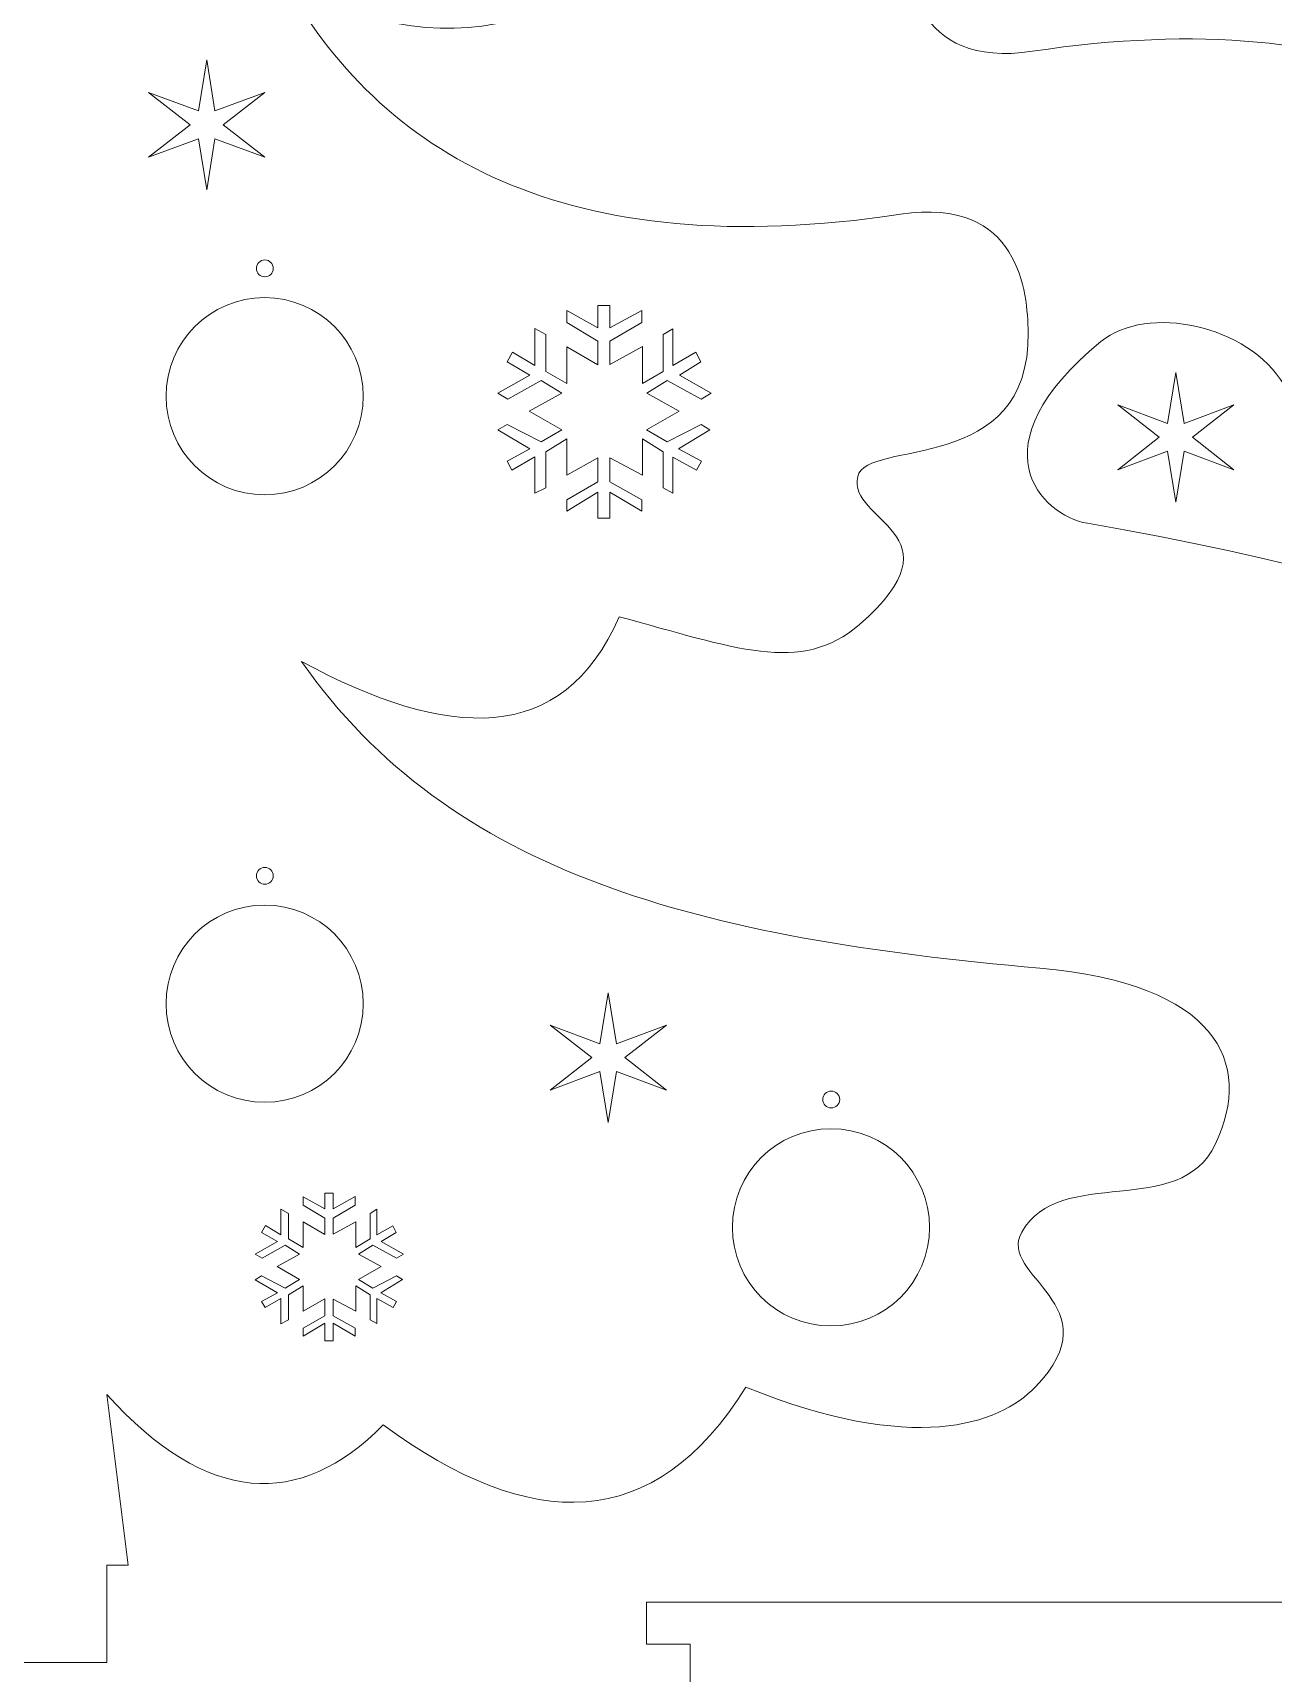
# Model space of a CAD drawing. Header units: centimetres. Extents: x -35.5 to 35.5, y -33.3 to 33.3.
# Drawn here: x -8.17 to 8.87, y -8.95 to 13.59 of the extents above; entities that cross this region are included whole.
import ezdxf

# ---------------------------------------------------------------- set-up
doc = ezdxf.new("R2010")
doc.units = ezdxf.units.CM
doc.header["$MEASUREMENT"] = 0
doc.layers.add('layer 1', color=7, linetype='Continuous')

msp = doc.modelspace()

# ---------------------------------------------------------------- linework, layer by layer
at = {"layer": 'layer 1', "lineweight": 9}
for points, knots in [([(-8.69996, 33.31105), (-9.57356, 33.23839), (-9.96072, 31.7148), (-12.21695, 30.66062), (-12.21695, 30.66062), (-13.72452, 29.95626), (-12.08477, 29.63667), (-11.72849, 29.60692), (-11.72849, 29.60692), (-11.51468, 29.13203), (-13.69064, 28.39256), (-14.57783, 27.45679), (-14.57783, 27.45679), (-15.3133, 26.68103), (-13.2985, 26.4383), (-11.37855, 27.23489), (-11.37855, 27.23489), (-12.06178, 26.28279), (-13.6937, 25.3876), (-16.85781, 24.34451), (-16.85781, 24.34451), (-17.7408, 24.05342), (-17.64141, 23.4406), (-17.26465, 23.10604), (-17.26465, 23.10604), (-16.64942, 22.55975), (-15.63923, 23.19879), (-15.51834, 23.06344), (-15.51834, 23.06344), (-15.36679, 22.89377), (-16.26437, 22.00707), (-15.51834, 21.62882), (-15.51834, 21.62882), (-14.97629, 21.35398), (-14.39222, 21.66757), (-13.86027, 22.13812), (-13.86027, 22.13812), (-13.78771, 21.6329), (-13.57903, 21.33942), (-13.26817, 21.20495), (-13.26817, 21.20495), (-12.86534, 21.03068), (-12.29083, 21.12337), (-11.61854, 21.3682), (-11.61854, 21.3682), (-12.05392, 19.90109), (-14.9346, 18.52488), (-20.39752, 17.57824), (-20.39752, 17.57824), (-21.03886, 17.4671), (-21.96695, 16.51546), (-20.2111, 15.08079), (-20.2111, 15.08079), (-19.57587, 14.56177), (-18.18689, 14.84742), (-17.69425, 15.67707), (-17.69425, 15.67707), (-17.24301, 13.62761), (-14.68004, 13.02159), (-12.64697, 14.35763), (-12.64697, 14.35763), (-13.99976, 11.91087), (-16.53834, 10.3979), (-21.15041, 11.09197), (-21.15041, 11.09197), (-22.79702, 11.33977), (-22.89712, 10.00709), (-22.9055, 9.46937), (-22.9055, 9.46937), (-22.93641, 7.48972), (-20.68618, 8.01312), (-20.56264, 7.48916), (-20.56264, 7.48916), (-20.41535, 6.86454), (-22.02846, 6.7159), (-20.58888, 5.45652), (-20.58888, 5.45652), (-19.78914, 4.75688), (-18.85519, 5.14032), (-17.28526, 5.56123), (-17.28526, 5.56123), (-16.50813, 3.77522), (-14.92701, 3.86512), (-12.92067, 4.94715), (-12.92067, 4.94715), (-14.96243, 2.01689), (-18.40334, 1.14219), (-23.06791, 0.73301), (-23.06791, 0.73301), (-25.49288, 0.5203), (-26.00866, -0.56034), (-25.48154, -1.68145), (-25.48154, -1.68145), (-24.98863, -2.72975), (-23.33723, -1.96245), (-22.81707, -2.89521), (-22.81707, -2.89521), (-22.47776, -3.50367), (-24.09401, -3.89054), (-23.00601, -5.02016), (-23.00601, -5.02016), (-22.49845, -5.54715), (-21.3276, -5.95057), (-19.02639, -5.02531), (-19.02639, -5.02531), (-17.77078, -7.03432), (-16.07257, -7.03833), (-14.04312, -5.5423), (-14.04312, -5.5423), (-12.88653, -6.70755), (-11.62595, -6.64552), (-10.24177, -5.12508), (-10.24177, -5.12508), (-10.24177, -5.12508), (-10.53621, -7.46833), (-10.53621, -7.46833), (-10.53621, -7.46833), (-10.53621, -7.46833), (-10.24177, -7.46833), (-10.24177, -7.46833), (-10.24177, -7.46833), (-10.24177, -7.46833), (-10.24177, -8.80556), (-10.24177, -8.80556), (-10.24177, -8.80556), (-10.24177, -8.80556), (-8.69996, -8.80556), (-8.69996, -8.80556), (-8.69996, -8.80556), (-8.69996, -8.80556), (-7.15815, -8.80556), (-7.15815, -8.80556), (-7.15815, -8.80556), (-7.15815, -8.80556), (-7.15815, -7.46833), (-7.15815, -7.46833), (-7.15815, -7.46833), (-7.15815, -7.46833), (-6.86371, -7.46833), (-6.86371, -7.46833), (-6.86371, -7.46833), (-6.86371, -7.46833), (-7.15815, -5.12508), (-7.15815, -5.12508), (-7.15815, -5.12508), (-5.77397, -6.64552), (-4.51339, -6.70755), (-3.35681, -5.5423), (-3.35681, -5.5423), (-1.32735, -7.03833), (0.37086, -7.03432), (1.62646, -5.02531), (1.62646, -5.02531), (3.92768, -5.95057), (5.09853, -5.54715), (5.60609, -5.02016), (5.60609, -5.02016), (6.69408, -3.89054), (5.07784, -3.50367), (5.41715, -2.89521), (5.41715, -2.89521), (5.93731, -1.96245), (7.5887, -2.72975), (8.08161, -1.68145), (8.08161, -1.68145), (8.60874, -0.56034), (8.09295, 0.5203), (5.66799, 0.73301), (5.66799, 0.73301), (1.00341, 1.14219), (-2.43749, 2.01689), (-4.47925, 4.94715), (-4.47925, 4.94715), (-2.47291, 3.86512), (-0.89179, 3.77522), (-0.11466, 5.56123), (-0.11466, 5.56123), (1.45527, 5.14032), (2.38922, 4.75688), (3.18896, 5.45652), (3.18896, 5.45652), (4.62854, 6.7159), (3.01543, 6.86454), (3.16272, 7.48916), (3.16272, 7.48916), (3.28626, 8.01312), (5.53649, 7.48972), (5.50558, 9.46937), (5.50558, 9.46937), (5.4972, 10.00709), (5.3971, 11.33977), (3.75048, 11.09197), (3.75048, 11.09197), (-0.86158, 10.3979), (-3.40016, 11.91087), (-4.75295, 14.35763), (-4.75295, 14.35763), (-2.71988, 13.02159), (-0.15691, 13.62761), (0.29433, 15.67707), (0.29433, 15.67707), (0.78697, 14.84742), (2.17595, 14.56177), (2.81117, 15.08079), (2.81117, 15.08079), (4.56703, 16.51546), (3.63894, 17.4671), (2.9976, 17.57824), (2.9976, 17.57824), (-2.46532, 18.52488), (-5.346, 19.90109), (-5.78139, 21.3682), (-5.78139, 21.3682), (-5.1091, 21.12337), (-4.53459, 21.03068), (-4.13175, 21.20495), (-4.13175, 21.20495), (-3.8209, 21.33942), (-3.61221, 21.6329), (-3.53965, 22.13812), (-3.53965, 22.13812), (-3.0077, 21.66757), (-2.42363, 21.35398), (-1.88158, 21.62882), (-1.88158, 21.62882), (-1.13555, 22.00707), (-2.03313, 22.89377), (-1.88158, 23.06344), (-1.88158, 23.06344), (-1.76069, 23.19879), (-0.7505, 22.55975), (-0.13527, 23.10604), (-0.13527, 23.10604), (0.24149, 23.4406), (0.34088, 24.05342), (-0.54211, 24.34451), (-0.54211, 24.34451), (-3.70622, 25.3876), (-5.33814, 26.28279), (-6.02137, 27.23489), (-6.02137, 27.23489), (-4.10143, 26.4383), (-2.08663, 26.68103), (-2.82209, 27.45679), (-2.82209, 27.45679), (-3.70928, 28.39256), (-5.88525, 29.13203), (-5.67143, 29.60692), (-5.67143, 29.60692), (-5.31515, 29.63667), (-3.67541, 29.95626), (-5.18297, 30.66062), (-5.18297, 30.66062), (-7.43921, 31.7148), (-7.82636, 33.23839), (-8.69996, 33.31105)], [0, 0, 0, 0, 0.01538462, 0.01538462, 0.01538462, 0.01538462, 0.03076923, 0.03076923, 0.03076923, 0.03076923, 0.04615385, 0.04615385, 0.04615385, 0.04615385, 0.06153846, 0.06153846, 0.06153846, 0.06153846, 0.07692308, 0.07692308, 0.07692308, 0.07692308, 0.09230769, 0.09230769, 0.09230769, 0.09230769, 0.10769231, 0.10769231, 0.10769231, 0.10769231, 0.12307692, 0.12307692, 0.12307692, 0.12307692, 0.13846154, 0.13846154, 0.13846154, 0.13846154, 0.15384615, 0.15384615, 0.15384615, 0.15384615, 0.16923077, 0.16923077, 0.16923077, 0.16923077, 0.18461538, 0.18461538, 0.18461538, 0.18461538, 0.2, 0.2, 0.2, 0.2, 0.21538462, 0.21538462, 0.21538462, 0.21538462, 0.23076923, 0.23076923, 0.23076923, 0.23076923, 0.24615385, 0.24615385, 0.24615385, 0.24615385, 0.26153846, 0.26153846, 0.26153846, 0.26153846, 0.27692308, 0.27692308, 0.27692308, 0.27692308, 0.29230769, 0.29230769, 0.29230769, 0.29230769, 0.30769231, 0.30769231, 0.30769231, 0.30769231, 0.32307692, 0.32307692, 0.32307692, 0.32307692, 0.33846154, 0.33846154, 0.33846154, 0.33846154, 0.35384615, 0.35384615, 0.35384615, 0.35384615, 0.36923077, 0.36923077, 0.36923077, 0.36923077, 0.38461538, 0.38461538, 0.38461538, 0.38461538, 0.4, 0.4, 0.4, 0.4, 0.41538462, 0.41538462, 0.41538462, 0.41538462, 0.43076923, 0.43076923, 0.43076923, 0.43076923, 0.44615385, 0.44615385, 0.44615385, 0.44615385, 0.46153846, 0.46153846, 0.46153846, 0.46153846, 0.47692308, 0.47692308, 0.47692308, 0.47692308, 0.49230769, 0.49230769, 0.49230769, 0.49230769, 0.50769231, 0.50769231, 0.50769231, 0.50769231, 0.52307692, 0.52307692, 0.52307692, 0.52307692, 0.53846154, 0.53846154, 0.53846154, 0.53846154, 0.55384615, 0.55384615, 0.55384615, 0.55384615, 0.56923077, 0.56923077, 0.56923077, 0.56923077, 0.58461538, 0.58461538, 0.58461538, 0.58461538, 0.6, 0.6, 0.6, 0.6, 0.61538462, 0.61538462, 0.61538462, 0.61538462, 0.63076923, 0.63076923, 0.63076923, 0.63076923, 0.64615385, 0.64615385, 0.64615385, 0.64615385, 0.66153846, 0.66153846, 0.66153846, 0.66153846, 0.67692308, 0.67692308, 0.67692308, 0.67692308, 0.69230769, 0.69230769, 0.69230769, 0.69230769, 0.70769231, 0.70769231, 0.70769231, 0.70769231, 0.72307692, 0.72307692, 0.72307692, 0.72307692, 0.73846154, 0.73846154, 0.73846154, 0.73846154, 0.75384615, 0.75384615, 0.75384615, 0.75384615, 0.76923077, 0.76923077, 0.76923077, 0.76923077, 0.78461538, 0.78461538, 0.78461538, 0.78461538, 0.8, 0.8, 0.8, 0.8, 0.81538462, 0.81538462, 0.81538462, 0.81538462, 0.83076923, 0.83076923, 0.83076923, 0.83076923, 0.84615385, 0.84615385, 0.84615385, 0.84615385, 0.86153846, 0.86153846, 0.86153846, 0.86153846, 0.87692308, 0.87692308, 0.87692308, 0.87692308, 0.89230769, 0.89230769, 0.89230769, 0.89230769, 0.90769231, 0.90769231, 0.90769231, 0.90769231, 0.92307692, 0.92307692, 0.92307692, 0.92307692, 0.93846154, 0.93846154, 0.93846154, 0.93846154, 0.95384615, 0.95384615, 0.95384615, 0.95384615, 0.96923077, 0.96923077, 0.96923077, 0.96923077, 1, 1, 1, 1]), ([(17.71786, 33.22941), (17.71786, 33.22941), (16.47606, 33.22941), (16.47606, 33.22941), (16.47606, 33.22941), (16.47606, 33.22941), (16.47606, 31.89218), (16.47606, 31.89218), (16.47606, 31.89218), (16.47606, 31.89218), (16.18161, 31.89218), (16.18161, 31.89218), (16.18161, 31.89218), (16.18161, 31.89218), (16.47606, 29.54893), (16.47606, 29.54893), (16.47606, 29.54893), (15.09188, 31.06937), (13.8313, 31.1314), (12.67471, 29.96615), (12.67471, 29.96615), (10.64526, 31.46218), (8.94705, 31.45817), (7.69144, 29.44916), (7.69144, 29.44916), (5.39023, 30.37442), (4.21937, 29.971), (3.71181, 29.44401), (3.71181, 29.44401), (2.62382, 28.31439), (4.24006, 27.92752), (3.90075, 27.31906), (3.90075, 27.31906), (3.38059, 26.38629), (1.7292, 27.1536), (1.23629, 26.1053), (1.23629, 26.1053), (0.70916, 24.98419), (1.22495, 23.90355), (3.64992, 23.69084), (3.64992, 23.69084), (8.31449, 23.28166), (11.75539, 22.40696), (13.79715, 19.4767), (13.79715, 19.4767), (11.79081, 20.55873), (10.2097, 20.64863), (9.43256, 18.86262), (9.43256, 18.86262), (7.86263, 19.28353), (6.92868, 19.66697), (6.12894, 18.96733), (6.12894, 18.96733), (4.68937, 17.70795), (6.30248, 17.55931), (6.15519, 16.93469), (6.15519, 16.93469), (6.03165, 16.41073), (3.78141, 16.93413), (3.81232, 14.95448), (3.81232, 14.95448), (3.8207, 14.41676), (3.92081, 13.08408), (5.56742, 13.33188), (5.56742, 13.33188), (10.17948, 14.02595), (12.71806, 12.51298), (14.07085, 10.06622), (14.07085, 10.06622), (12.03778, 11.40226), (9.47481, 10.79624), (9.02357, 8.74678), (9.02357, 8.74678), (8.53094, 9.57643), (7.14195, 9.86208), (6.50673, 9.34306), (6.50673, 9.34306), (4.75088, 7.90839), (5.67896, 6.95675), (6.3203, 6.84561), (6.3203, 6.84561), (11.78323, 5.89897), (14.6639, 4.52276), (15.09929, 3.05564), (15.09929, 3.05564), (14.427, 3.30048), (13.85249, 3.39317), (13.44966, 3.2189), (13.44966, 3.2189), (13.1388, 3.08443), (12.93012, 2.79095), (12.85755, 2.28573), (12.85755, 2.28573), (12.32561, 2.75628), (11.74154, 3.06987), (11.19948, 2.79503), (11.19948, 2.79503), (10.45345, 2.41678), (11.35103, 1.53008), (11.19948, 1.36041), (11.19948, 1.36041), (11.07859, 1.22506), (10.06841, 1.8641), (9.45317, 1.31781), (9.45317, 1.31781), (9.07641, 0.98325), (8.97703, 0.37043), (9.86001, 0.07934), (9.86001, 0.07934), (13.02412, -0.96375), (14.65604, -1.85894), (15.33927, -2.81104), (15.33927, -2.81104), (13.41933, -2.01445), (11.40453, -2.25718), (12.13999, -3.03294), (12.13999, -3.03294), (13.02718, -3.96871), (15.20315, -4.70818), (14.98934, -5.18307), (14.98934, -5.18307), (14.63305, -5.21282), (12.99331, -5.53241), (14.50088, -6.23677), (14.50088, -6.23677), (16.48343, -7.16309), (17.02287, -8.45183), (17.71724, -8.80014)], [0, 0, 0, 0, 0.03030303, 0.03030303, 0.03030303, 0.03030303, 0.06060606, 0.06060606, 0.06060606, 0.06060606, 0.09090909, 0.09090909, 0.09090909, 0.09090909, 0.12121212, 0.12121212, 0.12121212, 0.12121212, 0.15151515, 0.15151515, 0.15151515, 0.15151515, 0.18181818, 0.18181818, 0.18181818, 0.18181818, 0.21212121, 0.21212121, 0.21212121, 0.21212121, 0.24242424, 0.24242424, 0.24242424, 0.24242424, 0.27272727, 0.27272727, 0.27272727, 0.27272727, 0.3030303, 0.3030303, 0.3030303, 0.3030303, 0.33333333, 0.33333333, 0.33333333, 0.33333333, 0.36363636, 0.36363636, 0.36363636, 0.36363636, 0.39393939, 0.39393939, 0.39393939, 0.39393939, 0.42424242, 0.42424242, 0.42424242, 0.42424242, 0.45454545, 0.45454545, 0.45454545, 0.45454545, 0.48484848, 0.48484848, 0.48484848, 0.48484848, 0.51515152, 0.51515152, 0.51515152, 0.51515152, 0.54545455, 0.54545455, 0.54545455, 0.54545455, 0.57575758, 0.57575758, 0.57575758, 0.57575758, 0.60606061, 0.60606061, 0.60606061, 0.60606061, 0.63636364, 0.63636364, 0.63636364, 0.63636364, 0.66666667, 0.66666667, 0.66666667, 0.66666667, 0.6969697, 0.6969697, 0.6969697, 0.6969697, 0.72727273, 0.72727273, 0.72727273, 0.72727273, 0.75757576, 0.75757576, 0.75757576, 0.75757576, 0.78787879, 0.78787879, 0.78787879, 0.78787879, 0.81818182, 0.81818182, 0.81818182, 0.81818182, 0.84848485, 0.84848485, 0.84848485, 0.84848485, 0.87878788, 0.87878788, 0.87878788, 0.87878788, 0.90909091, 0.90909091, 0.90909091, 0.90909091, 0.93939394, 0.93939394, 0.93939394, 0.93939394, 1, 1, 1, 1]), ([(-5.78425, 13.2119), (-5.78425, 13.2119), (-5.67027, 12.51166), (-5.67027, 12.51166), (-5.67027, 12.51166), (-5.67027, 12.51166), (-4.98598, 12.76635), (-4.98598, 12.76635), (-4.98598, 12.76635), (-4.98598, 12.76635), (-5.55629, 12.32082), (-5.55629, 12.32082), (-5.55629, 12.32082), (-5.55629, 12.32082), (-4.98598, 11.8753), (-4.98598, 11.8753), (-4.98598, 11.8753), (-4.98598, 11.8753), (-5.67027, 12.12999), (-5.67027, 12.12999), (-5.67027, 12.12999), (-5.67027, 12.12999), (-5.78425, 11.42975), (-5.78425, 11.42975), (-5.78425, 11.42975), (-5.78425, 11.42975), (-5.89823, 12.12999), (-5.89823, 12.12999), (-5.89823, 12.12999), (-5.89823, 12.12999), (-6.58252, 11.8753), (-6.58252, 11.8753), (-6.58252, 11.8753), (-6.58252, 11.8753), (-6.01221, 12.32082), (-6.01221, 12.32082), (-6.01221, 12.32082), (-6.01221, 12.32082), (-6.58252, 12.76635), (-6.58252, 12.76635), (-6.58252, 12.76635), (-6.58252, 12.76635), (-5.89823, 12.51166), (-5.89823, 12.51166), (-5.89823, 12.51166), (-5.89823, 12.51166), (-5.78425, 13.2119), (-5.78425, 13.2119)], [0, 0, 0, 0, 0.07692308, 0.07692308, 0.07692308, 0.07692308, 0.15384615, 0.15384615, 0.15384615, 0.15384615, 0.23076923, 0.23076923, 0.23076923, 0.23076923, 0.30769231, 0.30769231, 0.30769231, 0.30769231, 0.38461538, 0.38461538, 0.38461538, 0.38461538, 0.46153846, 0.46153846, 0.46153846, 0.46153846, 0.53846154, 0.53846154, 0.53846154, 0.53846154, 0.61538462, 0.61538462, 0.61538462, 0.61538462, 0.69230769, 0.69230769, 0.69230769, 0.69230769, 0.76923077, 0.76923077, 0.76923077, 0.76923077, 0.84615385, 0.84615385, 0.84615385, 0.84615385, 1, 1, 1, 1]), ([(-4.98472, 10.46477), (-4.9206, 10.46477), (-4.86859, 10.41277), (-4.86859, 10.34864), (-4.86859, 10.34864), (-4.86859, 10.28452), (-4.9206, 10.23252), (-4.98472, 10.23252), (-4.98472, 10.23252), (-5.04885, 10.23252), (-5.10085, 10.28452), (-5.10085, 10.34864), (-5.10085, 10.34864), (-5.10085, 10.41277), (-5.04885, 10.46477), (-4.98472, 10.46477)], [0, 0, 0, 0, 0.2, 0.2, 0.2, 0.2, 0.4, 0.4, 0.4, 0.4, 0.6, 0.6, 0.6, 0.6, 1, 1, 1, 1]), ([(-4.98801, 9.94672), (-4.23975, 9.94672), (-3.63317, 9.34014), (-3.63317, 8.59188), (-3.63317, 8.59188), (-3.63317, 7.84363), (-4.23975, 7.23704), (-4.98801, 7.23704), (-4.98801, 7.23704), (-5.73627, 7.23704), (-6.34285, 7.84363), (-6.34285, 8.59188), (-6.34285, 8.59188), (-6.34285, 9.34014), (-5.73627, 9.94672), (-4.98801, 9.94672)], [0, 0, 0, 0, 0.2, 0.2, 0.2, 0.2, 0.4, 0.4, 0.4, 0.4, 0.6, 0.6, 0.6, 0.6, 1, 1, 1, 1]), ([(-0.40736, 9.83681), (-0.40736, 9.83681), (-0.40736, 9.53121), (-0.40736, 9.53121), (-0.40736, 9.53121), (-0.40736, 9.53121), (-0.83654, 9.76963), (-0.83654, 9.76963), (-0.83654, 9.76963), (-0.83654, 9.76963), (-0.83654, 9.60383), (-0.83654, 9.60383), (-0.83654, 9.60383), (-0.83654, 9.60383), (-0.40736, 9.34632), (-0.40736, 9.34632), (-0.40736, 9.34632), (-0.40736, 9.34632), (-0.40736, 9.02479), (-0.40736, 9.02479), (-0.40736, 9.02479), (-0.40736, 9.02479), (-0.83654, 9.27275), (-0.83654, 9.27275), (-0.83654, 9.27275), (-0.83654, 9.27275), (-0.83654, 8.76704), (-0.83654, 8.76704), (-0.83654, 8.76704), (-0.83654, 8.76704), (-1.12115, 8.93307), (-1.12115, 8.93307), (-1.12115, 8.93307), (-1.12115, 8.93307), (-1.12115, 9.43802), (-1.12115, 9.43802), (-1.12115, 9.43802), (-1.12115, 9.43802), (-1.27529, 9.52208), (-1.27529, 9.52208), (-1.27529, 9.52208), (-1.27529, 9.52208), (-1.27529, 9.01432), (-1.27529, 9.01432), (-1.27529, 9.01432), (-1.27529, 9.01432), (-1.57932, 9.19674), (-1.57932, 9.19674), (-1.57932, 9.19674), (-1.57932, 9.19674), (-1.6561, 9.06408), (-1.6561, 9.06408), (-1.6561, 9.06408), (-1.6561, 9.06408), (-1.34247, 8.88197), (-1.34247, 8.88197), (-1.34247, 8.88197), (-1.34247, 8.88197), (-1.78188, 8.63361), (-1.78188, 8.63361), (-1.78188, 8.63361), (-1.78188, 8.63361), (-1.64601, 8.55209), (-1.64601, 8.55209), (-1.64601, 8.55209), (-1.64601, 8.55209), (-1.18792, 8.80978), (-1.18792, 8.80978), (-1.18792, 8.80978), (-1.18792, 8.80978), (-0.90488, 8.63286), (-0.90488, 8.63286), (-0.90488, 8.63286), (-0.90488, 8.63286), (-1.35132, 8.38591), (-1.35132, 8.38591), (-1.35132, 8.38591), (-1.35132, 8.38591), (-0.90418, 8.12899), (-0.90418, 8.12899), (-0.90418, 8.12899), (-0.90418, 8.12899), (-1.18777, 7.96361), (-1.18777, 7.96361), (-1.18777, 7.96361), (-1.18777, 7.96361), (-1.65519, 8.20208), (-1.65519, 8.20208), (-1.65519, 8.20208), (-1.65519, 8.20208), (-1.78194, 8.12866), (-1.78194, 8.12866), (-1.78194, 8.12866), (-1.78194, 8.12866), (-1.34206, 7.87051), (-1.34206, 7.87051), (-1.34206, 7.87051), (-1.34206, 7.87051), (-1.65621, 7.69827), (-1.65621, 7.69827), (-1.65621, 7.69827), (-1.65621, 7.69827), (-1.58822, 7.57589), (-1.58822, 7.57589), (-1.58822, 7.57589), (-1.58822, 7.57589), (-1.27529, 7.75759), (-1.27529, 7.75759), (-1.27529, 7.75759), (-1.27529, 7.75759), (-1.27529, 7.25833), (-1.27529, 7.25833), (-1.27529, 7.25833), (-1.27529, 7.25833), (-1.12115, 7.33539), (-1.12115, 7.33539), (-1.12115, 7.33539), (-1.12115, 7.33539), (-1.12115, 7.82953), (-1.12115, 7.82953), (-1.12115, 7.82953), (-1.12115, 7.82953), (-0.83654, 8.00743), (-0.83654, 8.00743), (-0.83654, 8.00743), (-0.83654, 8.00743), (-0.83654, 7.50857), (-0.83654, 7.50857), (-0.83654, 7.50857), (-0.83654, 7.50857), (-0.40736, 7.74701), (-0.40736, 7.74701), (-0.40736, 7.74701), (-0.40736, 7.74701), (-0.40736, 7.41656), (-0.40736, 7.41656), (-0.40736, 7.41656), (-0.40736, 7.41656), (-0.83654, 7.16859), (-0.83654, 7.16859), (-0.83654, 7.16859), (-0.83654, 7.16859), (-0.83654, 7.01448), (-0.83654, 7.01448), (-0.83654, 7.01448), (-0.83654, 7.01448), (-0.40736, 7.27198), (-0.40736, 7.27198), (-0.40736, 7.27198), (-0.40736, 7.27198), (-0.40736, 6.91684), (-0.40736, 6.91684), (-0.40736, 6.91684), (-0.40736, 6.91684), (-0.24372, 6.91684), (-0.24372, 6.91684), (-0.24372, 6.91684), (-0.24372, 6.91684), (-0.24372, 7.27142), (-0.24372, 7.27142), (-0.24372, 7.27142), (-0.24372, 7.27142), (0.195, 7.01392), (0.195, 7.01392), (0.195, 7.01392), (0.195, 7.01392), (0.195, 7.16843), (0.195, 7.16843), (0.195, 7.16843), (0.195, 7.16843), (-0.24372, 7.41639), (-0.24372, 7.41639), (-0.24372, 7.41639), (-0.24372, 7.41639), (-0.24372, 7.74604), (-0.24372, 7.74604), (-0.24372, 7.74604), (-0.24372, 7.74604), (0.20452, 7.50761), (0.20452, 7.50761), (0.20452, 7.50761), (0.20452, 7.50761), (0.20452, 8.00743), (0.20452, 8.00743), (0.20452, 8.00743), (0.20452, 8.00743), (0.48915, 7.82953), (0.48915, 7.82953), (0.48915, 7.82953), (0.48915, 7.82953), (0.48915, 7.33463), (0.48915, 7.33463), (0.48915, 7.33463), (0.48915, 7.33463), (0.62419, 7.26037), (0.62419, 7.26037), (0.62419, 7.26037), (0.62419, 7.26037), (0.62419, 7.75684), (0.62419, 7.75684), (0.62419, 7.75684), (0.62419, 7.75684), (0.94649, 7.57552), (0.94649, 7.57552), (0.94649, 7.57552), (0.94649, 7.57552), (1.01468, 7.69827), (1.01468, 7.69827), (1.01468, 7.69827), (1.01468, 7.69827), (0.70099, 7.87026), (0.70099, 7.87026), (0.70099, 7.87026), (0.70099, 7.87026), (1.13237, 8.12905), (1.13237, 8.12905), (1.13237, 8.12905), (1.13237, 8.12905), (1.01323, 8.20188), (1.01323, 8.20188), (1.01323, 8.20188), (1.01323, 8.20188), (0.54625, 7.96361), (0.54625, 7.96361), (0.54625, 7.96361), (0.54625, 7.96361), (0.26263, 8.12899), (0.26263, 8.12899), (0.26263, 8.12899), (0.26263, 8.12899), (0.70978, 8.38591), (0.70978, 8.38591), (0.70978, 8.38591), (0.70978, 8.38591), (0.26332, 8.63286), (0.26332, 8.63286), (0.26332, 8.63286), (0.26332, 8.63286), (0.54625, 8.80968), (0.54625, 8.80968), (0.54625, 8.80968), (0.54625, 8.80968), (1.01386, 8.55201), (1.01386, 8.55201), (1.01386, 8.55201), (1.01386, 8.55201), (1.14987, 8.63361), (1.14987, 8.63361), (1.14987, 8.63361), (1.14987, 8.63361), (0.71187, 8.88118), (0.71187, 8.88118), (0.71187, 8.88118), (0.71187, 8.88118), (1.00635, 9.06395), (1.00635, 9.06395), (1.00635, 9.06395), (1.00635, 9.06395), (0.93658, 9.19653), (0.93658, 9.19653), (0.93658, 9.19653), (0.93658, 9.19653), (0.62419, 9.01513), (0.62419, 9.01513), (0.62419, 9.01513), (0.62419, 9.01513), (0.62419, 9.51979), (0.62419, 9.51979), (0.62419, 9.51979), (0.62419, 9.51979), (0.48915, 9.43881), (0.48915, 9.43881), (0.48915, 9.43881), (0.48915, 9.43881), (0.48915, 8.93307), (0.48915, 8.93307), (0.48915, 8.93307), (0.48915, 8.93307), (0.20452, 8.76704), (0.20452, 8.76704), (0.20452, 8.76704), (0.20452, 8.76704), (0.20452, 9.27379), (0.20452, 9.27379), (0.20452, 9.27379), (0.20452, 9.27379), (-0.24372, 9.02582), (-0.24372, 9.02582), (-0.24372, 9.02582), (-0.24372, 9.02582), (-0.24372, 9.34651), (-0.24372, 9.34651), (-0.24372, 9.34651), (-0.24372, 9.34651), (0.195, 9.60403), (0.195, 9.60403), (0.195, 9.60403), (0.195, 9.60403), (0.195, 9.77011), (0.195, 9.77011), (0.195, 9.77011), (0.195, 9.77011), (-0.24372, 9.5317), (-0.24372, 9.5317), (-0.24372, 9.5317), (-0.24372, 9.5317), (-0.24372, 9.83681), (-0.24372, 9.83681), (-0.24372, 9.83681), (-0.24372, 9.83681), (-0.40736, 9.83681), (-0.40736, 9.83681)], [0, 0, 0, 0, 0.01265823, 0.01265823, 0.01265823, 0.01265823, 0.02531646, 0.02531646, 0.02531646, 0.02531646, 0.03797468, 0.03797468, 0.03797468, 0.03797468, 0.05063291, 0.05063291, 0.05063291, 0.05063291, 0.06329114, 0.06329114, 0.06329114, 0.06329114, 0.07594937, 0.07594937, 0.07594937, 0.07594937, 0.08860759, 0.08860759, 0.08860759, 0.08860759, 0.10126582, 0.10126582, 0.10126582, 0.10126582, 0.11392405, 0.11392405, 0.11392405, 0.11392405, 0.12658228, 0.12658228, 0.12658228, 0.12658228, 0.13924051, 0.13924051, 0.13924051, 0.13924051, 0.15189873, 0.15189873, 0.15189873, 0.15189873, 0.16455696, 0.16455696, 0.16455696, 0.16455696, 0.17721519, 0.17721519, 0.17721519, 0.17721519, 0.18987342, 0.18987342, 0.18987342, 0.18987342, 0.20253165, 0.20253165, 0.20253165, 0.20253165, 0.21518987, 0.21518987, 0.21518987, 0.21518987, 0.2278481, 0.2278481, 0.2278481, 0.2278481, 0.24050633, 0.24050633, 0.24050633, 0.24050633, 0.25316456, 0.25316456, 0.25316456, 0.25316456, 0.26582278, 0.26582278, 0.26582278, 0.26582278, 0.27848101, 0.27848101, 0.27848101, 0.27848101, 0.29113924, 0.29113924, 0.29113924, 0.29113924, 0.30379747, 0.30379747, 0.30379747, 0.30379747, 0.3164557, 0.3164557, 0.3164557, 0.3164557, 0.32911392, 0.32911392, 0.32911392, 0.32911392, 0.34177215, 0.34177215, 0.34177215, 0.34177215, 0.35443038, 0.35443038, 0.35443038, 0.35443038, 0.36708861, 0.36708861, 0.36708861, 0.36708861, 0.37974684, 0.37974684, 0.37974684, 0.37974684, 0.39240506, 0.39240506, 0.39240506, 0.39240506, 0.40506329, 0.40506329, 0.40506329, 0.40506329, 0.41772152, 0.41772152, 0.41772152, 0.41772152, 0.43037975, 0.43037975, 0.43037975, 0.43037975, 0.44303797, 0.44303797, 0.44303797, 0.44303797, 0.4556962, 0.4556962, 0.4556962, 0.4556962, 0.46835443, 0.46835443, 0.46835443, 0.46835443, 0.48101266, 0.48101266, 0.48101266, 0.48101266, 0.49367089, 0.49367089, 0.49367089, 0.49367089, 0.50632911, 0.50632911, 0.50632911, 0.50632911, 0.51898734, 0.51898734, 0.51898734, 0.51898734, 0.53164557, 0.53164557, 0.53164557, 0.53164557, 0.5443038, 0.5443038, 0.5443038, 0.5443038, 0.55696203, 0.55696203, 0.55696203, 0.55696203, 0.56962025, 0.56962025, 0.56962025, 0.56962025, 0.58227848, 0.58227848, 0.58227848, 0.58227848, 0.59493671, 0.59493671, 0.59493671, 0.59493671, 0.60759494, 0.60759494, 0.60759494, 0.60759494, 0.62025316, 0.62025316, 0.62025316, 0.62025316, 0.63291139, 0.63291139, 0.63291139, 0.63291139, 0.64556962, 0.64556962, 0.64556962, 0.64556962, 0.65822785, 0.65822785, 0.65822785, 0.65822785, 0.67088608, 0.67088608, 0.67088608, 0.67088608, 0.6835443, 0.6835443, 0.6835443, 0.6835443, 0.69620253, 0.69620253, 0.69620253, 0.69620253, 0.70886076, 0.70886076, 0.70886076, 0.70886076, 0.72151899, 0.72151899, 0.72151899, 0.72151899, 0.73417722, 0.73417722, 0.73417722, 0.73417722, 0.74683544, 0.74683544, 0.74683544, 0.74683544, 0.75949367, 0.75949367, 0.75949367, 0.75949367, 0.7721519, 0.7721519, 0.7721519, 0.7721519, 0.78481013, 0.78481013, 0.78481013, 0.78481013, 0.79746835, 0.79746835, 0.79746835, 0.79746835, 0.81012658, 0.81012658, 0.81012658, 0.81012658, 0.82278481, 0.82278481, 0.82278481, 0.82278481, 0.83544304, 0.83544304, 0.83544304, 0.83544304, 0.84810127, 0.84810127, 0.84810127, 0.84810127, 0.86075949, 0.86075949, 0.86075949, 0.86075949, 0.87341772, 0.87341772, 0.87341772, 0.87341772, 0.88607595, 0.88607595, 0.88607595, 0.88607595, 0.89873418, 0.89873418, 0.89873418, 0.89873418, 0.91139241, 0.91139241, 0.91139241, 0.91139241, 0.92405063, 0.92405063, 0.92405063, 0.92405063, 0.93670886, 0.93670886, 0.93670886, 0.93670886, 0.94936709, 0.94936709, 0.94936709, 0.94936709, 0.96202532, 0.96202532, 0.96202532, 0.96202532, 0.97468354, 0.97468354, 0.97468354, 0.97468354, 1, 1, 1, 1]), ([(7.53497, 7.13671), (7.53497, 7.13671), (7.42099, 7.83695), (7.42099, 7.83695), (7.42099, 7.83695), (7.42099, 7.83695), (6.7367, 7.58226), (6.7367, 7.58226), (6.7367, 7.58226), (6.7367, 7.58226), (7.30701, 8.02779), (7.30701, 8.02779), (7.30701, 8.02779), (7.30701, 8.02779), (6.7367, 8.47332), (6.7367, 8.47332), (6.7367, 8.47332), (6.7367, 8.47332), (7.42099, 8.21863), (7.42099, 8.21863), (7.42099, 8.21863), (7.42099, 8.21863), (7.53497, 8.91886), (7.53497, 8.91886), (7.53497, 8.91886), (7.53497, 8.91886), (7.64895, 8.21863), (7.64895, 8.21863), (7.64895, 8.21863), (7.64895, 8.21863), (8.33325, 8.47332), (8.33325, 8.47332), (8.33325, 8.47332), (8.33325, 8.47332), (7.76294, 8.02779), (7.76294, 8.02779), (7.76294, 8.02779), (7.76294, 8.02779), (8.33325, 7.58226), (8.33325, 7.58226), (8.33325, 7.58226), (8.33325, 7.58226), (7.64895, 7.83695), (7.64895, 7.83695), (7.64895, 7.83695), (7.64895, 7.83695), (7.53497, 7.13671), (7.53497, 7.13671)], [0, 0, 0, 0, 0.07692308, 0.07692308, 0.07692308, 0.07692308, 0.15384615, 0.15384615, 0.15384615, 0.15384615, 0.23076923, 0.23076923, 0.23076923, 0.23076923, 0.30769231, 0.30769231, 0.30769231, 0.30769231, 0.38461538, 0.38461538, 0.38461538, 0.38461538, 0.46153846, 0.46153846, 0.46153846, 0.46153846, 0.53846154, 0.53846154, 0.53846154, 0.53846154, 0.61538462, 0.61538462, 0.61538462, 0.61538462, 0.69230769, 0.69230769, 0.69230769, 0.69230769, 0.76923077, 0.76923077, 0.76923077, 0.76923077, 0.84615385, 0.84615385, 0.84615385, 0.84615385, 1, 1, 1, 1]), ([(-4.98476, 2.11761), (-4.92064, 2.11761), (-4.86863, 2.06561), (-4.86863, 2.00148), (-4.86863, 2.00148), (-4.86863, 1.93736), (-4.92064, 1.88535), (-4.98476, 1.88535), (-4.98476, 1.88535), (-5.04888, 1.88535), (-5.10089, 1.93736), (-5.10089, 2.00148), (-5.10089, 2.00148), (-5.10089, 2.06561), (-5.04888, 2.11761), (-4.98476, 2.11761)], [0, 0, 0, 0, 0.2, 0.2, 0.2, 0.2, 0.4, 0.4, 0.4, 0.4, 0.6, 0.6, 0.6, 0.6, 1, 1, 1, 1]), ([(-4.98805, 1.59956), (-4.23979, 1.59956), (-3.63321, 0.99298), (-3.63321, 0.24472), (-3.63321, 0.24472), (-3.63321, -0.50354), (-4.23979, -1.11012), (-4.98805, -1.11012), (-4.98805, -1.11012), (-5.73631, -1.11012), (-6.34289, -0.50354), (-6.34289, 0.24472), (-6.34289, 0.24472), (-6.34289, 0.99298), (-5.73631, 1.59956), (-4.98805, 1.59956)], [0, 0, 0, 0, 0.2, 0.2, 0.2, 0.2, 0.4, 0.4, 0.4, 0.4, 0.6, 0.6, 0.6, 0.6, 1, 1, 1, 1]), ([(-0.26516, 0.39548), (-0.26516, 0.39548), (-0.15118, -0.30476), (-0.15118, -0.30476), (-0.15118, -0.30476), (-0.15118, -0.30476), (0.53311, -0.05007), (0.53311, -0.05007), (0.53311, -0.05007), (0.53311, -0.05007), (-0.0372, -0.4956), (-0.0372, -0.4956), (-0.0372, -0.4956), (-0.0372, -0.4956), (0.53311, -0.94113), (0.53311, -0.94113), (0.53311, -0.94113), (0.53311, -0.94113), (-0.15118, -0.68644), (-0.15118, -0.68644), (-0.15118, -0.68644), (-0.15118, -0.68644), (-0.26516, -1.38668), (-0.26516, -1.38668), (-0.26516, -1.38668), (-0.26516, -1.38668), (-0.37914, -0.68644), (-0.37914, -0.68644), (-0.37914, -0.68644), (-0.37914, -0.68644), (-1.06343, -0.94113), (-1.06343, -0.94113), (-1.06343, -0.94113), (-1.06343, -0.94113), (-0.49312, -0.4956), (-0.49312, -0.4956), (-0.49312, -0.4956), (-0.49312, -0.4956), (-1.06343, -0.05007), (-1.06343, -0.05007), (-1.06343, -0.05007), (-1.06343, -0.05007), (-0.37914, -0.30476), (-0.37914, -0.30476), (-0.37914, -0.30476), (-0.37914, -0.30476), (-0.26516, 0.39548), (-0.26516, 0.39548)], [0, 0, 0, 0, 0.07692308, 0.07692308, 0.07692308, 0.07692308, 0.15384615, 0.15384615, 0.15384615, 0.15384615, 0.23076923, 0.23076923, 0.23076923, 0.23076923, 0.30769231, 0.30769231, 0.30769231, 0.30769231, 0.38461538, 0.38461538, 0.38461538, 0.38461538, 0.46153846, 0.46153846, 0.46153846, 0.46153846, 0.53846154, 0.53846154, 0.53846154, 0.53846154, 0.61538462, 0.61538462, 0.61538462, 0.61538462, 0.69230769, 0.69230769, 0.69230769, 0.69230769, 0.76923077, 0.76923077, 0.76923077, 0.76923077, 0.84615385, 0.84615385, 0.84615385, 0.84615385, 1, 1, 1, 1]), ([(2.79912, -0.95497), (2.86324, -0.95497), (2.91525, -1.00697), (2.91525, -1.0711), (2.91525, -1.0711), (2.91525, -1.13522), (2.86324, -1.18723), (2.79912, -1.18723), (2.79912, -1.18723), (2.73499, -1.18723), (2.68299, -1.13522), (2.68299, -1.0711), (2.68299, -1.0711), (2.68299, -1.00697), (2.73499, -0.95497), (2.79912, -0.95497)], [0, 0, 0, 0, 0.2, 0.2, 0.2, 0.2, 0.4, 0.4, 0.4, 0.4, 0.6, 0.6, 0.6, 0.6, 1, 1, 1, 1]), ([(2.79583, -1.47302), (3.54408, -1.47302), (4.15066, -2.0796), (4.15066, -2.82786), (4.15066, -2.82786), (4.15066, -3.57612), (3.54408, -4.1827), (2.79583, -4.1827), (2.79583, -4.1827), (2.04757, -4.1827), (1.44099, -3.57612), (1.44099, -2.82786), (1.44099, -2.82786), (1.44099, -2.0796), (2.04757, -1.47302), (2.79583, -1.47302)], [0, 0, 0, 0, 0.2, 0.2, 0.2, 0.2, 0.4, 0.4, 0.4, 0.4, 0.6, 0.6, 0.6, 0.6, 1, 1, 1, 1]), ([(-4.16201, -2.35997), (-4.16201, -2.35997), (-4.16201, -2.57234), (-4.16201, -2.57234), (-4.16201, -2.57234), (-4.16201, -2.57234), (-4.46025, -2.40666), (-4.46025, -2.40666), (-4.46025, -2.40666), (-4.46025, -2.40666), (-4.46025, -2.52188), (-4.46025, -2.52188), (-4.46025, -2.52188), (-4.46025, -2.52188), (-4.16201, -2.70083), (-4.16201, -2.70083), (-4.16201, -2.70083), (-4.16201, -2.70083), (-4.16201, -2.92426), (-4.16201, -2.92426), (-4.16201, -2.92426), (-4.16201, -2.92426), (-4.46025, -2.75195), (-4.46025, -2.75195), (-4.46025, -2.75195), (-4.46025, -2.75195), (-4.46025, -3.10337), (-4.46025, -3.10337), (-4.46025, -3.10337), (-4.46025, -3.10337), (-4.65803, -2.988), (-4.65803, -2.988), (-4.65803, -2.988), (-4.65803, -2.988), (-4.65803, -2.6371), (-4.65803, -2.6371), (-4.65803, -2.6371), (-4.65803, -2.6371), (-4.76514, -2.57868), (-4.76514, -2.57868), (-4.76514, -2.57868), (-4.76514, -2.57868), (-4.76514, -2.93154), (-4.76514, -2.93154), (-4.76514, -2.93154), (-4.76514, -2.93154), (-4.97642, -2.80477), (-4.97642, -2.80477), (-4.97642, -2.80477), (-4.97642, -2.80477), (-5.02978, -2.89695), (-5.02978, -2.89695), (-5.02978, -2.89695), (-5.02978, -2.89695), (-4.81183, -3.02352), (-4.81183, -3.02352), (-4.81183, -3.02352), (-4.81183, -3.02352), (-5.11719, -3.1961), (-5.11719, -3.1961), (-5.11719, -3.1961), (-5.11719, -3.1961), (-5.02277, -3.25275), (-5.02277, -3.25275), (-5.02277, -3.25275), (-5.02277, -3.25275), (-4.70443, -3.07368), (-4.70443, -3.07368), (-4.70443, -3.07368), (-4.70443, -3.07368), (-4.50774, -3.19663), (-4.50774, -3.19663), (-4.50774, -3.19663), (-4.50774, -3.19663), (-4.81798, -3.36824), (-4.81798, -3.36824), (-4.81798, -3.36824), (-4.81798, -3.36824), (-4.50726, -3.54677), (-4.50726, -3.54677), (-4.50726, -3.54677), (-4.50726, -3.54677), (-4.70433, -3.6617), (-4.70433, -3.6617), (-4.70433, -3.6617), (-4.70433, -3.6617), (-5.02914, -3.49599), (-5.02914, -3.49599), (-5.02914, -3.49599), (-5.02914, -3.49599), (-5.11723, -3.54701), (-5.11723, -3.54701), (-5.11723, -3.54701), (-5.11723, -3.54701), (-4.81155, -3.72641), (-4.81155, -3.72641), (-4.81155, -3.72641), (-4.81155, -3.72641), (-5.02986, -3.8461), (-5.02986, -3.8461), (-5.02986, -3.8461), (-5.02986, -3.8461), (-4.98261, -3.93114), (-4.98261, -3.93114), (-4.98261, -3.93114), (-4.98261, -3.93114), (-4.76514, -3.80487), (-4.76514, -3.80487), (-4.76514, -3.80487), (-4.76514, -3.80487), (-4.76514, -4.15183), (-4.76514, -4.15183), (-4.76514, -4.15183), (-4.76514, -4.15183), (-4.65803, -4.09827), (-4.65803, -4.09827), (-4.65803, -4.09827), (-4.65803, -4.09827), (-4.65803, -3.75488), (-4.65803, -3.75488), (-4.65803, -3.75488), (-4.65803, -3.75488), (-4.46025, -3.63126), (-4.46025, -3.63126), (-4.46025, -3.63126), (-4.46025, -3.63126), (-4.46025, -3.97792), (-4.46025, -3.97792), (-4.46025, -3.97792), (-4.46025, -3.97792), (-4.16201, -3.81223), (-4.16201, -3.81223), (-4.16201, -3.81223), (-4.16201, -3.81223), (-4.16201, -4.04187), (-4.16201, -4.04187), (-4.16201, -4.04187), (-4.16201, -4.04187), (-4.46025, -4.21419), (-4.46025, -4.21419), (-4.46025, -4.21419), (-4.46025, -4.21419), (-4.46025, -4.32128), (-4.46025, -4.32128), (-4.46025, -4.32128), (-4.46025, -4.32128), (-4.16201, -4.14234), (-4.16201, -4.14234), (-4.16201, -4.14234), (-4.16201, -4.14234), (-4.16201, -4.38914), (-4.16201, -4.38914), (-4.16201, -4.38914), (-4.16201, -4.38914), (-4.04828, -4.38914), (-4.04828, -4.38914), (-4.04828, -4.38914), (-4.04828, -4.38914), (-4.04828, -4.14273), (-4.04828, -4.14273), (-4.04828, -4.14273), (-4.04828, -4.14273), (-3.7434, -4.32166), (-3.7434, -4.32166), (-3.7434, -4.32166), (-3.7434, -4.32166), (-3.7434, -4.2143), (-3.7434, -4.2143), (-3.7434, -4.2143), (-3.7434, -4.2143), (-4.04828, -4.04199), (-4.04828, -4.04199), (-4.04828, -4.04199), (-4.04828, -4.04199), (-4.04828, -3.8129), (-4.04828, -3.8129), (-4.04828, -3.8129), (-4.04828, -3.8129), (-3.73678, -3.9786), (-3.73678, -3.9786), (-3.73678, -3.9786), (-3.73678, -3.9786), (-3.73678, -3.63126), (-3.73678, -3.63126), (-3.73678, -3.63126), (-3.73678, -3.63126), (-3.53899, -3.75488), (-3.53899, -3.75488), (-3.53899, -3.75488), (-3.53899, -3.75488), (-3.53899, -4.09879), (-3.53899, -4.09879), (-3.53899, -4.09879), (-3.53899, -4.09879), (-3.44514, -4.15041), (-3.44514, -4.15041), (-3.44514, -4.15041), (-3.44514, -4.15041), (-3.44514, -3.80539), (-3.44514, -3.80539), (-3.44514, -3.80539), (-3.44514, -3.80539), (-3.22117, -3.93139), (-3.22117, -3.93139), (-3.22117, -3.93139), (-3.22117, -3.93139), (-3.17379, -3.8461), (-3.17379, -3.8461), (-3.17379, -3.8461), (-3.17379, -3.8461), (-3.39178, -3.72658), (-3.39178, -3.72658), (-3.39178, -3.72658), (-3.39178, -3.72658), (-3.09199, -3.54674), (-3.09199, -3.54674), (-3.09199, -3.54674), (-3.09199, -3.54674), (-3.17479, -3.49612), (-3.17479, -3.49612), (-3.17479, -3.49612), (-3.17479, -3.49612), (-3.49932, -3.6617), (-3.49932, -3.6617), (-3.49932, -3.6617), (-3.49932, -3.6617), (-3.69641, -3.54677), (-3.69641, -3.54677), (-3.69641, -3.54677), (-3.69641, -3.54677), (-3.38566, -3.36824), (-3.38566, -3.36824), (-3.38566, -3.36824), (-3.38566, -3.36824), (-3.69592, -3.19663), (-3.69592, -3.19663), (-3.69592, -3.19663), (-3.69592, -3.19663), (-3.49932, -3.07374), (-3.49932, -3.07374), (-3.49932, -3.07374), (-3.49932, -3.07374), (-3.17435, -3.25281), (-3.17435, -3.25281), (-3.17435, -3.25281), (-3.17435, -3.25281), (-3.07984, -3.1961), (-3.07984, -3.1961), (-3.07984, -3.1961), (-3.07984, -3.1961), (-3.38421, -3.02406), (-3.38421, -3.02406), (-3.38421, -3.02406), (-3.38421, -3.02406), (-3.17957, -2.89705), (-3.17957, -2.89705), (-3.17957, -2.89705), (-3.17957, -2.89705), (-3.22806, -2.80492), (-3.22806, -2.80492), (-3.22806, -2.80492), (-3.22806, -2.80492), (-3.44514, -2.93098), (-3.44514, -2.93098), (-3.44514, -2.93098), (-3.44514, -2.93098), (-3.44514, -2.58027), (-3.44514, -2.58027), (-3.44514, -2.58027), (-3.44514, -2.58027), (-3.53899, -2.63655), (-3.53899, -2.63655), (-3.53899, -2.63655), (-3.53899, -2.63655), (-3.53899, -2.988), (-3.53899, -2.988), (-3.53899, -2.988), (-3.53899, -2.988), (-3.73678, -3.10337), (-3.73678, -3.10337), (-3.73678, -3.10337), (-3.73678, -3.10337), (-3.73678, -2.75123), (-3.73678, -2.75123), (-3.73678, -2.75123), (-3.73678, -2.75123), (-4.04828, -2.92355), (-4.04828, -2.92355), (-4.04828, -2.92355), (-4.04828, -2.92355), (-4.04828, -2.7007), (-4.04828, -2.7007), (-4.04828, -2.7007), (-4.04828, -2.7007), (-3.7434, -2.52174), (-3.7434, -2.52174), (-3.7434, -2.52174), (-3.7434, -2.52174), (-3.7434, -2.40633), (-3.7434, -2.40633), (-3.7434, -2.40633), (-3.7434, -2.40633), (-4.04828, -2.57201), (-4.04828, -2.57201), (-4.04828, -2.57201), (-4.04828, -2.57201), (-4.04828, -2.35997), (-4.04828, -2.35997), (-4.04828, -2.35997), (-4.04828, -2.35997), (-4.16201, -2.35997), (-4.16201, -2.35997)], [0, 0, 0, 0, 0.01265823, 0.01265823, 0.01265823, 0.01265823, 0.02531646, 0.02531646, 0.02531646, 0.02531646, 0.03797468, 0.03797468, 0.03797468, 0.03797468, 0.05063291, 0.05063291, 0.05063291, 0.05063291, 0.06329114, 0.06329114, 0.06329114, 0.06329114, 0.07594937, 0.07594937, 0.07594937, 0.07594937, 0.08860759, 0.08860759, 0.08860759, 0.08860759, 0.10126582, 0.10126582, 0.10126582, 0.10126582, 0.11392405, 0.11392405, 0.11392405, 0.11392405, 0.12658228, 0.12658228, 0.12658228, 0.12658228, 0.13924051, 0.13924051, 0.13924051, 0.13924051, 0.15189873, 0.15189873, 0.15189873, 0.15189873, 0.16455696, 0.16455696, 0.16455696, 0.16455696, 0.17721519, 0.17721519, 0.17721519, 0.17721519, 0.18987342, 0.18987342, 0.18987342, 0.18987342, 0.20253165, 0.20253165, 0.20253165, 0.20253165, 0.21518987, 0.21518987, 0.21518987, 0.21518987, 0.2278481, 0.2278481, 0.2278481, 0.2278481, 0.24050633, 0.24050633, 0.24050633, 0.24050633, 0.25316456, 0.25316456, 0.25316456, 0.25316456, 0.26582278, 0.26582278, 0.26582278, 0.26582278, 0.27848101, 0.27848101, 0.27848101, 0.27848101, 0.29113924, 0.29113924, 0.29113924, 0.29113924, 0.30379747, 0.30379747, 0.30379747, 0.30379747, 0.3164557, 0.3164557, 0.3164557, 0.3164557, 0.32911392, 0.32911392, 0.32911392, 0.32911392, 0.34177215, 0.34177215, 0.34177215, 0.34177215, 0.35443038, 0.35443038, 0.35443038, 0.35443038, 0.36708861, 0.36708861, 0.36708861, 0.36708861, 0.37974684, 0.37974684, 0.37974684, 0.37974684, 0.39240506, 0.39240506, 0.39240506, 0.39240506, 0.40506329, 0.40506329, 0.40506329, 0.40506329, 0.41772152, 0.41772152, 0.41772152, 0.41772152, 0.43037975, 0.43037975, 0.43037975, 0.43037975, 0.44303797, 0.44303797, 0.44303797, 0.44303797, 0.4556962, 0.4556962, 0.4556962, 0.4556962, 0.46835443, 0.46835443, 0.46835443, 0.46835443, 0.48101266, 0.48101266, 0.48101266, 0.48101266, 0.49367089, 0.49367089, 0.49367089, 0.49367089, 0.50632911, 0.50632911, 0.50632911, 0.50632911, 0.51898734, 0.51898734, 0.51898734, 0.51898734, 0.53164557, 0.53164557, 0.53164557, 0.53164557, 0.5443038, 0.5443038, 0.5443038, 0.5443038, 0.55696203, 0.55696203, 0.55696203, 0.55696203, 0.56962025, 0.56962025, 0.56962025, 0.56962025, 0.58227848, 0.58227848, 0.58227848, 0.58227848, 0.59493671, 0.59493671, 0.59493671, 0.59493671, 0.60759494, 0.60759494, 0.60759494, 0.60759494, 0.62025316, 0.62025316, 0.62025316, 0.62025316, 0.63291139, 0.63291139, 0.63291139, 0.63291139, 0.64556962, 0.64556962, 0.64556962, 0.64556962, 0.65822785, 0.65822785, 0.65822785, 0.65822785, 0.67088608, 0.67088608, 0.67088608, 0.67088608, 0.6835443, 0.6835443, 0.6835443, 0.6835443, 0.69620253, 0.69620253, 0.69620253, 0.69620253, 0.70886076, 0.70886076, 0.70886076, 0.70886076, 0.72151899, 0.72151899, 0.72151899, 0.72151899, 0.73417722, 0.73417722, 0.73417722, 0.73417722, 0.74683544, 0.74683544, 0.74683544, 0.74683544, 0.75949367, 0.75949367, 0.75949367, 0.75949367, 0.7721519, 0.7721519, 0.7721519, 0.7721519, 0.78481013, 0.78481013, 0.78481013, 0.78481013, 0.79746835, 0.79746835, 0.79746835, 0.79746835, 0.81012658, 0.81012658, 0.81012658, 0.81012658, 0.82278481, 0.82278481, 0.82278481, 0.82278481, 0.83544304, 0.83544304, 0.83544304, 0.83544304, 0.84810127, 0.84810127, 0.84810127, 0.84810127, 0.86075949, 0.86075949, 0.86075949, 0.86075949, 0.87341772, 0.87341772, 0.87341772, 0.87341772, 0.88607595, 0.88607595, 0.88607595, 0.88607595, 0.89873418, 0.89873418, 0.89873418, 0.89873418, 0.91139241, 0.91139241, 0.91139241, 0.91139241, 0.92405063, 0.92405063, 0.92405063, 0.92405063, 0.93670886, 0.93670886, 0.93670886, 0.93670886, 0.94936709, 0.94936709, 0.94936709, 0.94936709, 0.96202532, 0.96202532, 0.96202532, 0.96202532, 0.97468354, 0.97468354, 0.97468354, 0.97468354, 1, 1, 1, 1]), ([(0.26067, -17.86643), (0.26067, -17.86643), (0.86067, -17.86643), (0.86067, -17.86643), (0.86067, -17.86643), (0.86067, -17.86643), (0.86067, -18.44708), (0.86067, -18.44708), (0.86067, -18.44708), (0.86067, -18.44708), (15.18325, -18.44708), (15.18325, -18.44708), (15.18325, -18.44708), (15.18325, -18.44708), (15.18325, -17.86643), (15.18325, -17.86643), (15.18325, -17.86643), (15.18325, -17.86643), (15.78325, -17.86643), (15.78325, -17.86643), (15.78325, -17.86643), (15.78325, -17.86643), (15.78325, -14.94385), (15.78325, -14.94385), (15.78325, -14.94385), (15.78325, -14.94385), (15.18325, -14.94385), (15.18325, -14.94385), (15.18325, -14.94385), (15.18325, -14.94385), (15.18325, -13.20192), (15.18325, -13.20192), (15.18325, -13.20192), (15.18325, -13.20192), (15.78325, -13.20192), (15.78325, -13.20192), (15.78325, -13.20192), (15.78325, -13.20192), (15.78325, -10.29869), (15.78325, -10.29869), (15.78325, -10.29869), (15.78325, -10.29869), (15.18325, -10.29869), (15.18325, -10.29869), (15.18325, -10.29869), (15.18325, -10.29869), (15.18325, -8.55675), (15.18325, -8.55675), (15.18325, -8.55675), (15.18325, -8.55675), (15.78325, -8.55675), (15.78325, -8.55675), (15.78325, -8.55675), (15.78325, -8.55675), (15.78325, -7.97611), (15.78325, -7.97611), (15.78325, -7.97611), (15.78325, -7.97611), (0.26067, -7.97611), (0.26067, -7.97611), (0.26067, -7.97611), (0.26067, -7.97611), (0.26067, -8.55675), (0.26067, -8.55675), (0.26067, -8.55675), (0.26067, -8.55675), (0.86067, -8.55675), (0.86067, -8.55675), (0.86067, -8.55675), (0.86067, -8.55675), (0.86067, -10.29869), (0.86067, -10.29869), (0.86067, -10.29869), (0.86067, -10.29869), (0.26067, -10.29869), (0.26067, -10.29869), (0.26067, -10.29869), (0.26067, -10.29869), (0.26067, -13.20192), (0.26067, -13.20192), (0.26067, -13.20192), (0.26067, -13.20192), (0.86067, -13.20192), (0.86067, -13.20192), (0.86067, -13.20192), (0.86067, -13.20192), (0.86067, -14.94385), (0.86067, -14.94385), (0.86067, -14.94385), (0.86067, -14.94385), (0.26067, -14.94385), (0.26067, -14.94385), (0.26067, -14.94385), (0.26067, -14.94385), (0.26067, -17.86643), (0.26067, -17.86643)], [0, 0, 0, 0, 0.04, 0.04, 0.04, 0.04, 0.08, 0.08, 0.08, 0.08, 0.12, 0.12, 0.12, 0.12, 0.16, 0.16, 0.16, 0.16, 0.2, 0.2, 0.2, 0.2, 0.24, 0.24, 0.24, 0.24, 0.28, 0.28, 0.28, 0.28, 0.32, 0.32, 0.32, 0.32, 0.36, 0.36, 0.36, 0.36, 0.4, 0.4, 0.4, 0.4, 0.44, 0.44, 0.44, 0.44, 0.48, 0.48, 0.48, 0.48, 0.52, 0.52, 0.52, 0.52, 0.56, 0.56, 0.56, 0.56, 0.6, 0.6, 0.6, 0.6, 0.64, 0.64, 0.64, 0.64, 0.68, 0.68, 0.68, 0.68, 0.72, 0.72, 0.72, 0.72, 0.76, 0.76, 0.76, 0.76, 0.8, 0.8, 0.8, 0.8, 0.84, 0.84, 0.84, 0.84, 0.88, 0.88, 0.88, 0.88, 0.92, 0.92, 0.92, 0.92, 1, 1, 1, 1])]:
    msp.add_open_spline(points, degree=3, knots=knots, dxfattribs=at)

doc.saveas('drawing.dxf')
